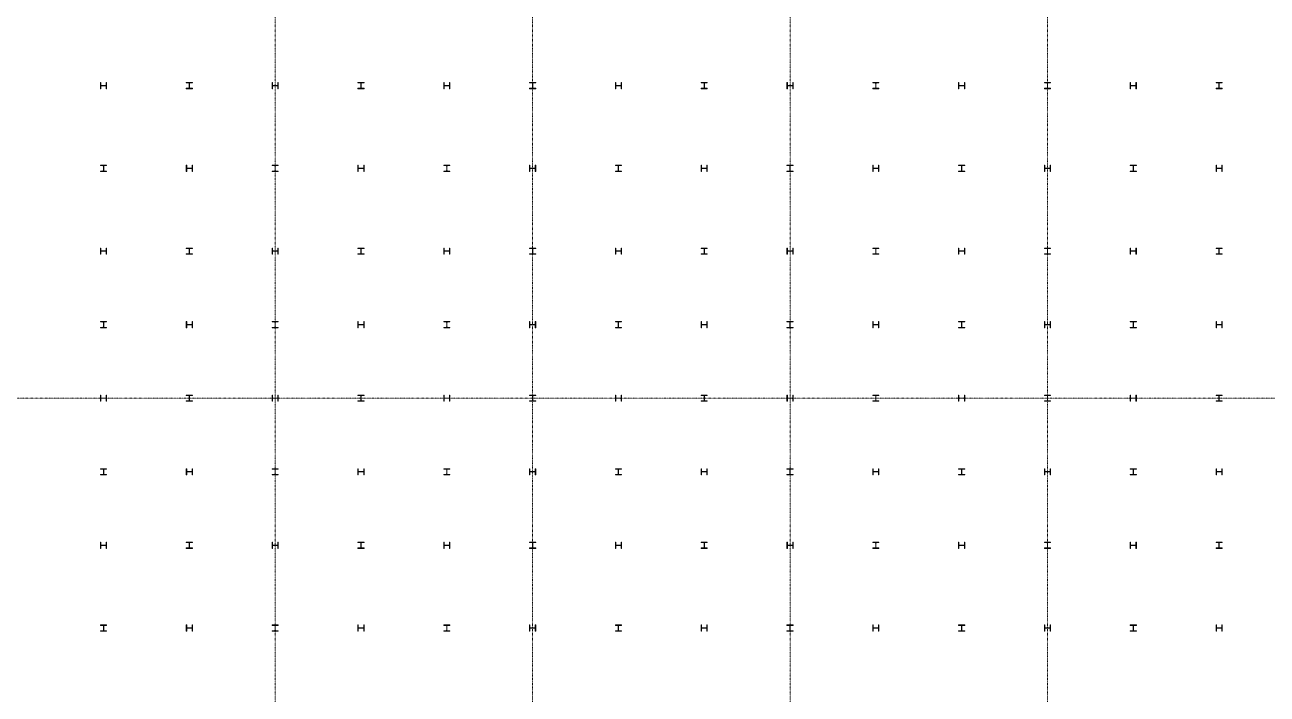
# Model space of a CAD drawing. Extents: x -32000 to 290600, y -111057 to 131250.
# Drawn here: x 68632 to 109168, y 65343 to 87182 of the extents above; entities that cross this region are included whole.
import ezdxf

# ---------------------------------------------------------------- set-up
doc = ezdxf.new("R2010")
doc.units = 0
doc.header["$LTSCALE"] = 5
doc.linetypes.add('H12PL2$0$JJP_三點線', pattern=[0.9, 0.3, -0.15, 0, -0.15, 0, -0.15, 0, -0.15])
doc.layers.add('H12PL2$0$S-COL', color=252, linetype='Continuous')
doc.layers.add('H12PL2$0$S-GRID', color=252, linetype='Continuous')

# ---------------------------------------------------------------- blocks, each defined once
blk = doc.blocks.new('H12PL2')
at = {"layer": 'H12PL2$0$S-COL', "lineweight": 0, "flags": 128}
for points in [[(71300, 85300), (71288, 85300), (71288, 85217, -0.41421356), (71275, 85204), (71125, 85204, -0.41421356), (71112, 85217), (71112, 85300), (71100, 85300), (71100, 85100), (71112, 85100), (71112, 85183, -0.41421356), (71125, 85196), (71275, 85196, -0.41421356), (71288, 85183), (71288, 85100), (71300, 85100)], [(74100, 85100), (74100, 85112), (74017, 85112, -0.41421356), (74004, 85125), (74004, 85275, -0.41421356), (74017, 85288), (74100, 85288), (74100, 85300), (73900, 85300), (73900, 85288), (73983, 85288, -0.41421356), (73996, 85275), (73996, 85125, -0.41421356), (73983, 85112), (73900, 85112), (73900, 85100)], [(76900, 85300), (76888, 85300), (76888, 85217, -0.41421356), (76875, 85204), (76725, 85204, -0.41421356), (76712, 85217), (76712, 85300), (76700, 85300), (76700, 85100), (76712, 85100), (76712, 85183, -0.41421356), (76725, 85196), (76875, 85196, -0.41421356), (76888, 85183), (76888, 85100), (76900, 85100)], [(79700, 85100), (79700, 85112), (79617, 85112, -0.41421356), (79604, 85125), (79604, 85275, -0.41421356), (79617, 85288), (79700, 85288), (79700, 85300), (79500, 85300), (79500, 85288), (79583, 85288, -0.41421356), (79596, 85275), (79596, 85125, -0.41421356), (79583, 85112), (79500, 85112), (79500, 85100)], [(82500, 85300), (82488, 85300), (82488, 85217, -0.41421356), (82475, 85204), (82325, 85204, -0.41421356), (82312, 85217), (82312, 85300), (82300, 85300), (82300, 85100), (82312, 85100), (82312, 85183, -0.41421356), (82325, 85196), (82475, 85196, -0.41421356), (82488, 85183), (82488, 85100), (82500, 85100)], [(85300, 85100), (85300, 85112), (85217, 85112, -0.41421356), (85204, 85125), (85204, 85275, -0.41421356), (85217, 85288), (85300, 85288), (85300, 85300), (85100, 85300), (85100, 85288), (85183, 85288, -0.41421356), (85196, 85275), (85196, 85125, -0.41421356), (85183, 85112), (85100, 85112), (85100, 85100)], [(88100, 85300), (88088, 85300), (88088, 85217, -0.41421356), (88075, 85204), (87925, 85204, -0.41421356), (87912, 85217), (87912, 85300), (87900, 85300), (87900, 85100), (87912, 85100), (87912, 85183, -0.41421356), (87925, 85196), (88075, 85196, -0.41421356), (88088, 85183), (88088, 85100), (88100, 85100)], [(90900, 85100), (90900, 85112), (90817, 85112, -0.41421356), (90804, 85125), (90804, 85275, -0.41421356), (90817, 85288), (90900, 85288), (90900, 85300), (90700, 85300), (90700, 85288), (90783, 85288, -0.41421356), (90796, 85275), (90796, 85125, -0.41421356), (90783, 85112), (90700, 85112), (90700, 85100)], [(93700, 85300), (93688, 85300), (93688, 85217, -0.41421356), (93675, 85204), (93525, 85204, -0.41421356), (93512, 85217), (93512, 85300), (93500, 85300), (93500, 85100), (93512, 85100), (93512, 85183, -0.41421356), (93525, 85196), (93675, 85196, -0.41421356), (93688, 85183), (93688, 85100), (93700, 85100)], [(96500, 85100), (96500, 85112), (96417, 85112, -0.41421356), (96404, 85125), (96404, 85275, -0.41421356), (96417, 85288), (96500, 85288), (96500, 85300), (96300, 85300), (96300, 85288), (96383, 85288, -0.41421356), (96396, 85275), (96396, 85125, -0.41421356), (96383, 85112), (96300, 85112), (96300, 85100)], [(99300, 85300), (99288, 85300), (99288, 85217, -0.41421356), (99275, 85204), (99125, 85204, -0.41421356), (99112, 85217), (99112, 85300), (99100, 85300), (99100, 85100), (99112, 85100), (99112, 85183, -0.41421356), (99125, 85196), (99275, 85196, -0.41421356), (99288, 85183), (99288, 85100), (99300, 85100)], [(102100, 85100), (102100, 85112), (102017, 85112, -0.41421356), (102004, 85125), (102004, 85275, -0.41421356), (102017, 85288), (102100, 85288), (102100, 85300), (101900, 85300), (101900, 85288), (101983, 85288, -0.41421356), (101996, 85275), (101996, 85125, -0.41421356), (101983, 85112), (101900, 85112), (101900, 85100)], [(104900, 85300), (104888, 85300), (104888, 85217, -0.41421356), (104875, 85204), (104725, 85204, -0.41421356), (104712, 85217), (104712, 85300), (104700, 85300), (104700, 85100), (104712, 85100), (104712, 85183, -0.41421356), (104725, 85196), (104875, 85196, -0.41421356), (104888, 85183), (104888, 85100), (104900, 85100)], [(107700, 85100), (107700, 85112), (107617, 85112, -0.41421356), (107604, 85125), (107604, 85275, -0.41421356), (107617, 85288), (107700, 85288), (107700, 85300), (107500, 85300), (107500, 85288), (107583, 85288, -0.41421356), (107596, 85275), (107596, 85125, -0.41421356), (107583, 85112), (107500, 85112), (107500, 85100)], [(71300, 82400), (71300, 82412), (71217, 82412, -0.41421356), (71204, 82425), (71204, 82575, -0.41421356), (71217, 82588), (71300, 82588), (71300, 82600), (71100, 82600), (71100, 82588), (71183, 82588, -0.41421356), (71196, 82575), (71196, 82425, -0.41421356), (71183, 82412), (71100, 82412), (71100, 82400)], [(74100, 82600), (74088, 82600), (74088, 82517, -0.41421356), (74075, 82504), (73925, 82504, -0.41421356), (73912, 82517), (73912, 82600), (73900, 82600), (73900, 82400), (73912, 82400), (73912, 82483, -0.41421356), (73925, 82496), (74075, 82496, -0.41421356), (74088, 82483), (74088, 82400), (74100, 82400)], [(76900, 82400), (76900, 82412), (76817, 82412, -0.41421356), (76804, 82425), (76804, 82575, -0.41421356), (76817, 82588), (76900, 82588), (76900, 82600), (76700, 82600), (76700, 82588), (76783, 82588, -0.41421356), (76796, 82575), (76796, 82425, -0.41421356), (76783, 82412), (76700, 82412), (76700, 82400)], [(79700, 82600), (79688, 82600), (79688, 82517, -0.41421356), (79675, 82504), (79525, 82504, -0.41421356), (79512, 82517), (79512, 82600), (79500, 82600), (79500, 82400), (79512, 82400), (79512, 82483, -0.41421356), (79525, 82496), (79675, 82496, -0.41421356), (79688, 82483), (79688, 82400), (79700, 82400)], [(82500, 82400), (82500, 82412), (82417, 82412, -0.41421356), (82404, 82425), (82404, 82575, -0.41421356), (82417, 82588), (82500, 82588), (82500, 82600), (82300, 82600), (82300, 82588), (82383, 82588, -0.41421356), (82396, 82575), (82396, 82425, -0.41421356), (82383, 82412), (82300, 82412), (82300, 82400)], [(85300, 82600), (85288, 82600), (85288, 82517, -0.41421356), (85275, 82504), (85125, 82504, -0.41421356), (85112, 82517), (85112, 82600), (85100, 82600), (85100, 82400), (85112, 82400), (85112, 82483, -0.41421356), (85125, 82496), (85275, 82496, -0.41421356), (85288, 82483), (85288, 82400), (85300, 82400)], [(88100, 82400), (88100, 82412), (88017, 82412, -0.41421356), (88004, 82425), (88004, 82575, -0.41421356), (88017, 82588), (88100, 82588), (88100, 82600), (87900, 82600), (87900, 82588), (87983, 82588, -0.41421356), (87996, 82575), (87996, 82425, -0.41421356), (87983, 82412), (87900, 82412), (87900, 82400)], [(90900, 82600), (90888, 82600), (90888, 82517, -0.41421356), (90875, 82504), (90725, 82504, -0.41421356), (90712, 82517), (90712, 82600), (90700, 82600), (90700, 82400), (90712, 82400), (90712, 82483, -0.41421356), (90725, 82496), (90875, 82496, -0.41421356), (90888, 82483), (90888, 82400), (90900, 82400)], [(93700, 82400), (93700, 82412), (93617, 82412, -0.41421356), (93604, 82425), (93604, 82575, -0.41421356), (93617, 82588), (93700, 82588), (93700, 82600), (93500, 82600), (93500, 82588), (93583, 82588, -0.41421356), (93596, 82575), (93596, 82425, -0.41421356), (93583, 82412), (93500, 82412), (93500, 82400)], [(96500, 82600), (96488, 82600), (96488, 82517, -0.41421356), (96475, 82504), (96325, 82504, -0.41421356), (96312, 82517), (96312, 82600), (96300, 82600), (96300, 82400), (96312, 82400), (96312, 82483, -0.41421356), (96325, 82496), (96475, 82496, -0.41421356), (96488, 82483), (96488, 82400), (96500, 82400)], [(99300, 82400), (99300, 82412), (99217, 82412, -0.41421356), (99204, 82425), (99204, 82575, -0.41421356), (99217, 82588), (99300, 82588), (99300, 82600), (99100, 82600), (99100, 82588), (99183, 82588, -0.41421356), (99196, 82575), (99196, 82425, -0.41421356), (99183, 82412), (99100, 82412), (99100, 82400)], [(102100, 82600), (102088, 82600), (102088, 82517, -0.41421356), (102075, 82504), (101925, 82504, -0.41421356), (101912, 82517), (101912, 82600), (101900, 82600), (101900, 82400), (101912, 82400), (101912, 82483, -0.41421356), (101925, 82496), (102075, 82496, -0.41421356), (102088, 82483), (102088, 82400), (102100, 82400)], [(104900, 82400), (104900, 82412), (104817, 82412, -0.41421356), (104804, 82425), (104804, 82575, -0.41421356), (104817, 82588), (104900, 82588), (104900, 82600), (104700, 82600), (104700, 82588), (104783, 82588, -0.41421356), (104796, 82575), (104796, 82425, -0.41421356), (104783, 82412), (104700, 82412), (104700, 82400)], [(107700, 82600), (107688, 82600), (107688, 82517, -0.41421356), (107675, 82504), (107525, 82504, -0.41421356), (107512, 82517), (107512, 82600), (107500, 82600), (107500, 82400), (107512, 82400), (107512, 82483, -0.41421356), (107525, 82496), (107675, 82496, -0.41421356), (107688, 82483), (107688, 82400), (107700, 82400)], [(71300, 79900), (71288, 79900), (71288, 79817, -0.41421356), (71275, 79804), (71125, 79804, -0.41421356), (71112, 79817), (71112, 79900), (71100, 79900), (71100, 79700), (71112, 79700), (71112, 79783, -0.41421356), (71125, 79796), (71275, 79796, -0.41421356), (71288, 79783), (71288, 79700), (71300, 79700)], [(74100, 79700), (74100, 79712), (74017, 79712, -0.41421356), (74004, 79725), (74004, 79875, -0.41421356), (74017, 79888), (74100, 79888), (74100, 79900), (73900, 79900), (73900, 79888), (73983, 79888, -0.41421356), (73996, 79875), (73996, 79725, -0.41421356), (73983, 79712), (73900, 79712), (73900, 79700)], [(76900, 79900), (76888, 79900), (76888, 79817, -0.41421356), (76875, 79804), (76725, 79804, -0.41421356), (76712, 79817), (76712, 79900), (76700, 79900), (76700, 79700), (76712, 79700), (76712, 79783, -0.41421356), (76725, 79796), (76875, 79796, -0.41421356), (76888, 79783), (76888, 79700), (76900, 79700)], [(79700, 79700), (79700, 79712), (79617, 79712, -0.41421356), (79604, 79725), (79604, 79875, -0.41421356), (79617, 79888), (79700, 79888), (79700, 79900), (79500, 79900), (79500, 79888), (79583, 79888, -0.41421356), (79596, 79875), (79596, 79725, -0.41421356), (79583, 79712), (79500, 79712), (79500, 79700)], [(82500, 79900), (82488, 79900), (82488, 79817, -0.41421356), (82475, 79804), (82325, 79804, -0.41421356), (82312, 79817), (82312, 79900), (82300, 79900), (82300, 79700), (82312, 79700), (82312, 79783, -0.41421356), (82325, 79796), (82475, 79796, -0.41421356), (82488, 79783), (82488, 79700), (82500, 79700)], [(85300, 79700), (85300, 79712), (85217, 79712, -0.41421356), (85204, 79725), (85204, 79875, -0.41421356), (85217, 79888), (85300, 79888), (85300, 79900), (85100, 79900), (85100, 79888), (85183, 79888, -0.41421356), (85196, 79875), (85196, 79725, -0.41421356), (85183, 79712), (85100, 79712), (85100, 79700)], [(88100, 79900), (88088, 79900), (88088, 79817, -0.41421356), (88075, 79804), (87925, 79804, -0.41421356), (87912, 79817), (87912, 79900), (87900, 79900), (87900, 79700), (87912, 79700), (87912, 79783, -0.41421356), (87925, 79796), (88075, 79796, -0.41421356), (88088, 79783), (88088, 79700), (88100, 79700)], [(90900, 79700), (90900, 79712), (90817, 79712, -0.41421356), (90804, 79725), (90804, 79875, -0.41421356), (90817, 79888), (90900, 79888), (90900, 79900), (90700, 79900), (90700, 79888), (90783, 79888, -0.41421356), (90796, 79875), (90796, 79725, -0.41421356), (90783, 79712), (90700, 79712), (90700, 79700)], [(93700, 79900), (93688, 79900), (93688, 79817, -0.41421356), (93675, 79804), (93525, 79804, -0.41421356), (93512, 79817), (93512, 79900), (93500, 79900), (93500, 79700), (93512, 79700), (93512, 79783, -0.41421356), (93525, 79796), (93675, 79796, -0.41421356), (93688, 79783), (93688, 79700), (93700, 79700)], [(96500, 79700), (96500, 79712), (96417, 79712, -0.41421356), (96404, 79725), (96404, 79875, -0.41421356), (96417, 79888), (96500, 79888), (96500, 79900), (96300, 79900), (96300, 79888), (96383, 79888, -0.41421356), (96396, 79875), (96396, 79725, -0.41421356), (96383, 79712), (96300, 79712), (96300, 79700)], [(99300, 79900), (99288, 79900), (99288, 79817, -0.41421356), (99275, 79804), (99125, 79804, -0.41421356), (99112, 79817), (99112, 79900), (99100, 79900), (99100, 79700), (99112, 79700), (99112, 79783, -0.41421356), (99125, 79796), (99275, 79796, -0.41421356), (99288, 79783), (99288, 79700), (99300, 79700)], [(102100, 79700), (102100, 79712), (102017, 79712, -0.41421356), (102004, 79725), (102004, 79875, -0.41421356), (102017, 79888), (102100, 79888), (102100, 79900), (101900, 79900), (101900, 79888), (101983, 79888, -0.41421356), (101996, 79875), (101996, 79725, -0.41421356), (101983, 79712), (101900, 79712), (101900, 79700)], [(104900, 79900), (104888, 79900), (104888, 79817, -0.41421356), (104875, 79804), (104725, 79804, -0.41421356), (104712, 79817), (104712, 79900), (104700, 79900), (104700, 79700), (104712, 79700), (104712, 79783, -0.41421356), (104725, 79796), (104875, 79796, -0.41421356), (104888, 79783), (104888, 79700), (104900, 79700)], [(107700, 79700), (107700, 79712), (107617, 79712, -0.41421356), (107604, 79725), (107604, 79875, -0.41421356), (107617, 79888), (107700, 79888), (107700, 79900), (107500, 79900), (107500, 79888), (107583, 79888, -0.41421356), (107596, 79875), (107596, 79725, -0.41421356), (107583, 79712), (107500, 79712), (107500, 79700)], [(71300, 77300), (71300, 77312), (71217, 77312, -0.41421356), (71204, 77325), (71204, 77475, -0.41421356), (71217, 77488), (71300, 77488), (71300, 77500), (71100, 77500), (71100, 77488), (71183, 77488, -0.41421356), (71196, 77475), (71196, 77325, -0.41421356), (71183, 77312), (71100, 77312), (71100, 77300)], [(74100, 77500), (74088, 77500), (74088, 77417, -0.41421356), (74075, 77404), (73925, 77404, -0.41421356), (73912, 77417), (73912, 77500), (73900, 77500), (73900, 77300), (73912, 77300), (73912, 77383, -0.41421356), (73925, 77396), (74075, 77396, -0.41421356), (74088, 77383), (74088, 77300), (74100, 77300)], [(76900, 77300), (76900, 77312), (76817, 77312, -0.41421356), (76804, 77325), (76804, 77475, -0.41421356), (76817, 77488), (76900, 77488), (76900, 77500), (76700, 77500), (76700, 77488), (76783, 77488, -0.41421356), (76796, 77475), (76796, 77325, -0.41421356), (76783, 77312), (76700, 77312), (76700, 77300)], [(79700, 77500), (79688, 77500), (79688, 77417, -0.41421356), (79675, 77404), (79525, 77404, -0.41421356), (79512, 77417), (79512, 77500), (79500, 77500), (79500, 77300), (79512, 77300), (79512, 77383, -0.41421356), (79525, 77396), (79675, 77396, -0.41421356), (79688, 77383), (79688, 77300), (79700, 77300)], [(82500, 77300), (82500, 77312), (82417, 77312, -0.41421356), (82404, 77325), (82404, 77475, -0.41421356), (82417, 77488), (82500, 77488), (82500, 77500), (82300, 77500), (82300, 77488), (82383, 77488, -0.41421356), (82396, 77475), (82396, 77325, -0.41421356), (82383, 77312), (82300, 77312), (82300, 77300)], [(85300, 77500), (85288, 77500), (85288, 77417, -0.41421356), (85275, 77404), (85125, 77404, -0.41421356), (85112, 77417), (85112, 77500), (85100, 77500), (85100, 77300), (85112, 77300), (85112, 77383, -0.41421356), (85125, 77396), (85275, 77396, -0.41421356), (85288, 77383), (85288, 77300), (85300, 77300)], [(88100, 77300), (88100, 77312), (88017, 77312, -0.41421356), (88004, 77325), (88004, 77475, -0.41421356), (88017, 77488), (88100, 77488), (88100, 77500), (87900, 77500), (87900, 77488), (87983, 77488, -0.41421356), (87996, 77475), (87996, 77325, -0.41421356), (87983, 77312), (87900, 77312), (87900, 77300)], [(90900, 77500), (90888, 77500), (90888, 77417, -0.41421356), (90875, 77404), (90725, 77404, -0.41421356), (90712, 77417), (90712, 77500), (90700, 77500), (90700, 77300), (90712, 77300), (90712, 77383, -0.41421356), (90725, 77396), (90875, 77396, -0.41421356), (90888, 77383), (90888, 77300), (90900, 77300)], [(93700, 77300), (93700, 77312), (93617, 77312, -0.41421356), (93604, 77325), (93604, 77475, -0.41421356), (93617, 77488), (93700, 77488), (93700, 77500), (93500, 77500), (93500, 77488), (93583, 77488, -0.41421356), (93596, 77475), (93596, 77325, -0.41421356), (93583, 77312), (93500, 77312), (93500, 77300)], [(96500, 77500), (96488, 77500), (96488, 77417, -0.41421356), (96475, 77404), (96325, 77404, -0.41421356), (96312, 77417), (96312, 77500), (96300, 77500), (96300, 77300), (96312, 77300), (96312, 77383, -0.41421356), (96325, 77396), (96475, 77396, -0.41421356), (96488, 77383), (96488, 77300), (96500, 77300)], [(99300, 77300), (99300, 77312), (99217, 77312, -0.41421356), (99204, 77325), (99204, 77475, -0.41421356), (99217, 77488), (99300, 77488), (99300, 77500), (99100, 77500), (99100, 77488), (99183, 77488, -0.41421356), (99196, 77475), (99196, 77325, -0.41421356), (99183, 77312), (99100, 77312), (99100, 77300)], [(102100, 77500), (102088, 77500), (102088, 77417, -0.41421356), (102075, 77404), (101925, 77404, -0.41421356), (101912, 77417), (101912, 77500), (101900, 77500), (101900, 77300), (101912, 77300), (101912, 77383, -0.41421356), (101925, 77396), (102075, 77396, -0.41421356), (102088, 77383), (102088, 77300), (102100, 77300)], [(104900, 77300), (104900, 77312), (104817, 77312, -0.41421356), (104804, 77325), (104804, 77475, -0.41421356), (104817, 77488), (104900, 77488), (104900, 77500), (104700, 77500), (104700, 77488), (104783, 77488, -0.41421356), (104796, 77475), (104796, 77325, -0.41421356), (104783, 77312), (104700, 77312), (104700, 77300)], [(107700, 77500), (107688, 77500), (107688, 77417, -0.41421356), (107675, 77404), (107525, 77404, -0.41421356), (107512, 77417), (107512, 77500), (107500, 77500), (107500, 77300), (107512, 77300), (107512, 77383, -0.41421356), (107525, 77396), (107675, 77396, -0.41421356), (107688, 77383), (107688, 77300), (107700, 77300)], [(71300, 75100), (71288, 75100), (71288, 75017, -0.41421356), (71275, 75004), (71125, 75004, -0.41421356), (71112, 75017), (71112, 75100), (71100, 75100), (71100, 74900), (71112, 74900), (71112, 74983, -0.41421356), (71125, 74996), (71275, 74996, -0.41421356), (71288, 74983), (71288, 74900), (71300, 74900)], [(74100, 74900), (74100, 74912), (74017, 74912, -0.41421356), (74004, 74925), (74004, 75075, -0.41421356), (74017, 75088), (74100, 75088), (74100, 75100), (73900, 75100), (73900, 75088), (73983, 75088, -0.41421356), (73996, 75075), (73996, 74925, -0.41421356), (73983, 74912), (73900, 74912), (73900, 74900)], [(76900, 75100), (76888, 75100), (76888, 75017, -0.41421356), (76875, 75004), (76725, 75004, -0.41421356), (76712, 75017), (76712, 75100), (76700, 75100), (76700, 74900), (76712, 74900), (76712, 74983, -0.41421356), (76725, 74996), (76875, 74996, -0.41421356), (76888, 74983), (76888, 74900), (76900, 74900)], [(79700, 74900), (79700, 74912), (79617, 74912, -0.41421356), (79604, 74925), (79604, 75075, -0.41421356), (79617, 75088), (79700, 75088), (79700, 75100), (79500, 75100), (79500, 75088), (79583, 75088, -0.41421356), (79596, 75075), (79596, 74925, -0.41421356), (79583, 74912), (79500, 74912), (79500, 74900)], [(82500, 75100), (82488, 75100), (82488, 75017, -0.41421356), (82475, 75004), (82325, 75004, -0.41421356), (82312, 75017), (82312, 75100), (82300, 75100), (82300, 74900), (82312, 74900), (82312, 74983, -0.41421356), (82325, 74996), (82475, 74996, -0.41421356), (82488, 74983), (82488, 74900), (82500, 74900)], [(85300, 74900), (85300, 74912), (85217, 74912, -0.41421356), (85204, 74925), (85204, 75075, -0.41421356), (85217, 75088), (85300, 75088), (85300, 75100), (85100, 75100), (85100, 75088), (85183, 75088, -0.41421356), (85196, 75075), (85196, 74925, -0.41421356), (85183, 74912), (85100, 74912), (85100, 74900)], [(88100, 75100), (88088, 75100), (88088, 75017, -0.41421356), (88075, 75004), (87925, 75004, -0.41421356), (87912, 75017), (87912, 75100), (87900, 75100), (87900, 74900), (87912, 74900), (87912, 74983, -0.41421356), (87925, 74996), (88075, 74996, -0.41421356), (88088, 74983), (88088, 74900), (88100, 74900)], [(90900, 74900), (90900, 74912), (90817, 74912, -0.41421356), (90804, 74925), (90804, 75075, -0.41421356), (90817, 75088), (90900, 75088), (90900, 75100), (90700, 75100), (90700, 75088), (90783, 75088, -0.41421356), (90796, 75075), (90796, 74925, -0.41421356), (90783, 74912), (90700, 74912), (90700, 74900)], [(93700, 75100), (93688, 75100), (93688, 75017, -0.41421356), (93675, 75004), (93525, 75004, -0.41421356), (93512, 75017), (93512, 75100), (93500, 75100), (93500, 74900), (93512, 74900), (93512, 74983, -0.41421356), (93525, 74996), (93675, 74996, -0.41421356), (93688, 74983), (93688, 74900), (93700, 74900)], [(96500, 74900), (96500, 74912), (96417, 74912, -0.41421356), (96404, 74925), (96404, 75075, -0.41421356), (96417, 75088), (96500, 75088), (96500, 75100), (96300, 75100), (96300, 75088), (96383, 75088, -0.41421356), (96396, 75075), (96396, 74925, -0.41421356), (96383, 74912), (96300, 74912), (96300, 74900)], [(99300, 75100), (99288, 75100), (99288, 75017, -0.41421356), (99275, 75004), (99125, 75004, -0.41421356), (99112, 75017), (99112, 75100), (99100, 75100), (99100, 74900), (99112, 74900), (99112, 74983, -0.41421356), (99125, 74996), (99275, 74996, -0.41421356), (99288, 74983), (99288, 74900), (99300, 74900)], [(102100, 74900), (102100, 74912), (102017, 74912, -0.41421356), (102004, 74925), (102004, 75075, -0.41421356), (102017, 75088), (102100, 75088), (102100, 75100), (101900, 75100), (101900, 75088), (101983, 75088, -0.41421356), (101996, 75075), (101996, 74925, -0.41421356), (101983, 74912), (101900, 74912), (101900, 74900)], [(104900, 75100), (104888, 75100), (104888, 75017, -0.41421356), (104875, 75004), (104725, 75004, -0.41421356), (104712, 75017), (104712, 75100), (104700, 75100), (104700, 74900), (104712, 74900), (104712, 74983, -0.41421356), (104725, 74996), (104875, 74996, -0.41421356), (104888, 74983), (104888, 74900), (104900, 74900)], [(107700, 74900), (107700, 74912), (107617, 74912, -0.41421356), (107604, 74925), (107604, 75075, -0.41421356), (107617, 75088), (107700, 75088), (107700, 75100), (107500, 75100), (107500, 75088), (107583, 75088, -0.41421356), (107596, 75075), (107596, 74925, -0.41421356), (107583, 74912), (107500, 74912), (107500, 74900)], [(71300, 72500), (71300, 72512), (71217, 72512, -0.41421356), (71204, 72525), (71204, 72675, -0.41421356), (71217, 72688), (71300, 72688), (71300, 72700), (71100, 72700), (71100, 72688), (71183, 72688, -0.41421356), (71196, 72675), (71196, 72525, -0.41421356), (71183, 72512), (71100, 72512), (71100, 72500)], [(74100, 72700), (74088, 72700), (74088, 72617, -0.41421356), (74075, 72604), (73925, 72604, -0.41421356), (73912, 72617), (73912, 72700), (73900, 72700), (73900, 72500), (73912, 72500), (73912, 72583, -0.41421356), (73925, 72596), (74075, 72596, -0.41421356), (74088, 72583), (74088, 72500), (74100, 72500)], [(76900, 72500), (76900, 72512), (76817, 72512, -0.41421356), (76804, 72525), (76804, 72675, -0.41421356), (76817, 72688), (76900, 72688), (76900, 72700), (76700, 72700), (76700, 72688), (76783, 72688, -0.41421356), (76796, 72675), (76796, 72525, -0.41421356), (76783, 72512), (76700, 72512), (76700, 72500)], [(79700, 72700), (79688, 72700), (79688, 72617, -0.41421356), (79675, 72604), (79525, 72604, -0.41421356), (79512, 72617), (79512, 72700), (79500, 72700), (79500, 72500), (79512, 72500), (79512, 72583, -0.41421356), (79525, 72596), (79675, 72596, -0.41421356), (79688, 72583), (79688, 72500), (79700, 72500)], [(82500, 72500), (82500, 72512), (82417, 72512, -0.41421356), (82404, 72525), (82404, 72675, -0.41421356), (82417, 72688), (82500, 72688), (82500, 72700), (82300, 72700), (82300, 72688), (82383, 72688, -0.41421356), (82396, 72675), (82396, 72525, -0.41421356), (82383, 72512), (82300, 72512), (82300, 72500)], [(85300, 72700), (85288, 72700), (85288, 72617, -0.41421356), (85275, 72604), (85125, 72604, -0.41421356), (85112, 72617), (85112, 72700), (85100, 72700), (85100, 72500), (85112, 72500), (85112, 72583, -0.41421356), (85125, 72596), (85275, 72596, -0.41421356), (85288, 72583), (85288, 72500), (85300, 72500)], [(88100, 72500), (88100, 72512), (88017, 72512, -0.41421356), (88004, 72525), (88004, 72675, -0.41421356), (88017, 72688), (88100, 72688), (88100, 72700), (87900, 72700), (87900, 72688), (87983, 72688, -0.41421356), (87996, 72675), (87996, 72525, -0.41421356), (87983, 72512), (87900, 72512), (87900, 72500)], [(90900, 72700), (90888, 72700), (90888, 72617, -0.41421356), (90875, 72604), (90725, 72604, -0.41421356), (90712, 72617), (90712, 72700), (90700, 72700), (90700, 72500), (90712, 72500), (90712, 72583, -0.41421356), (90725, 72596), (90875, 72596, -0.41421356), (90888, 72583), (90888, 72500), (90900, 72500)], [(93700, 72500), (93700, 72512), (93617, 72512, -0.41421356), (93604, 72525), (93604, 72675, -0.41421356), (93617, 72688), (93700, 72688), (93700, 72700), (93500, 72700), (93500, 72688), (93583, 72688, -0.41421356), (93596, 72675), (93596, 72525, -0.41421356), (93583, 72512), (93500, 72512), (93500, 72500)], [(96500, 72700), (96488, 72700), (96488, 72617, -0.41421356), (96475, 72604), (96325, 72604, -0.41421356), (96312, 72617), (96312, 72700), (96300, 72700), (96300, 72500), (96312, 72500), (96312, 72583, -0.41421356), (96325, 72596), (96475, 72596, -0.41421356), (96488, 72583), (96488, 72500), (96500, 72500)], [(99300, 72500), (99300, 72512), (99217, 72512, -0.41421356), (99204, 72525), (99204, 72675, -0.41421356), (99217, 72688), (99300, 72688), (99300, 72700), (99100, 72700), (99100, 72688), (99183, 72688, -0.41421356), (99196, 72675), (99196, 72525, -0.41421356), (99183, 72512), (99100, 72512), (99100, 72500)], [(102100, 72700), (102088, 72700), (102088, 72617, -0.41421356), (102075, 72604), (101925, 72604, -0.41421356), (101912, 72617), (101912, 72700), (101900, 72700), (101900, 72500), (101912, 72500), (101912, 72583, -0.41421356), (101925, 72596), (102075, 72596, -0.41421356), (102088, 72583), (102088, 72500), (102100, 72500)], [(104900, 72500), (104900, 72512), (104817, 72512, -0.41421356), (104804, 72525), (104804, 72675, -0.41421356), (104817, 72688), (104900, 72688), (104900, 72700), (104700, 72700), (104700, 72688), (104783, 72688, -0.41421356), (104796, 72675), (104796, 72525, -0.41421356), (104783, 72512), (104700, 72512), (104700, 72500)], [(107700, 72700), (107688, 72700), (107688, 72617, -0.41421356), (107675, 72604), (107525, 72604, -0.41421356), (107512, 72617), (107512, 72700), (107500, 72700), (107500, 72500), (107512, 72500), (107512, 72583, -0.41421356), (107525, 72596), (107675, 72596, -0.41421356), (107688, 72583), (107688, 72500), (107700, 72500)], [(71300, 70300), (71288, 70300), (71288, 70217, -0.41421356), (71275, 70204), (71125, 70204, -0.41421356), (71112, 70217), (71112, 70300), (71100, 70300), (71100, 70100), (71112, 70100), (71112, 70183, -0.41421356), (71125, 70196), (71275, 70196, -0.41421356), (71288, 70183), (71288, 70100), (71300, 70100)], [(74100, 70100), (74100, 70112), (74017, 70112, -0.41421356), (74004, 70125), (74004, 70275, -0.41421356), (74017, 70288), (74100, 70288), (74100, 70300), (73900, 70300), (73900, 70288), (73983, 70288, -0.41421356), (73996, 70275), (73996, 70125, -0.41421356), (73983, 70112), (73900, 70112), (73900, 70100)], [(76900, 70300), (76888, 70300), (76888, 70217, -0.41421356), (76875, 70204), (76725, 70204, -0.41421356), (76712, 70217), (76712, 70300), (76700, 70300), (76700, 70100), (76712, 70100), (76712, 70183, -0.41421356), (76725, 70196), (76875, 70196, -0.41421356), (76888, 70183), (76888, 70100), (76900, 70100)], [(79700, 70100), (79700, 70112), (79617, 70112, -0.41421356), (79604, 70125), (79604, 70275, -0.41421356), (79617, 70288), (79700, 70288), (79700, 70300), (79500, 70300), (79500, 70288), (79583, 70288, -0.41421356), (79596, 70275), (79596, 70125, -0.41421356), (79583, 70112), (79500, 70112), (79500, 70100)], [(82500, 70300), (82488, 70300), (82488, 70217, -0.41421356), (82475, 70204), (82325, 70204, -0.41421356), (82312, 70217), (82312, 70300), (82300, 70300), (82300, 70100), (82312, 70100), (82312, 70183, -0.41421356), (82325, 70196), (82475, 70196, -0.41421356), (82488, 70183), (82488, 70100), (82500, 70100)], [(85300, 70100), (85300, 70112), (85217, 70112, -0.41421356), (85204, 70125), (85204, 70275, -0.41421356), (85217, 70288), (85300, 70288), (85300, 70300), (85100, 70300), (85100, 70288), (85183, 70288, -0.41421356), (85196, 70275), (85196, 70125, -0.41421356), (85183, 70112), (85100, 70112), (85100, 70100)], [(88100, 70300), (88088, 70300), (88088, 70217, -0.41421356), (88075, 70204), (87925, 70204, -0.41421356), (87912, 70217), (87912, 70300), (87900, 70300), (87900, 70100), (87912, 70100), (87912, 70183, -0.41421356), (87925, 70196), (88075, 70196, -0.41421356), (88088, 70183), (88088, 70100), (88100, 70100)], [(90900, 70100), (90900, 70112), (90817, 70112, -0.41421356), (90804, 70125), (90804, 70275, -0.41421356), (90817, 70288), (90900, 70288), (90900, 70300), (90700, 70300), (90700, 70288), (90783, 70288, -0.41421356), (90796, 70275), (90796, 70125, -0.41421356), (90783, 70112), (90700, 70112), (90700, 70100)], [(93700, 70300), (93688, 70300), (93688, 70217, -0.41421356), (93675, 70204), (93525, 70204, -0.41421356), (93512, 70217), (93512, 70300), (93500, 70300), (93500, 70100), (93512, 70100), (93512, 70183, -0.41421356), (93525, 70196), (93675, 70196, -0.41421356), (93688, 70183), (93688, 70100), (93700, 70100)], [(96500, 70100), (96500, 70112), (96417, 70112, -0.41421356), (96404, 70125), (96404, 70275, -0.41421356), (96417, 70288), (96500, 70288), (96500, 70300), (96300, 70300), (96300, 70288), (96383, 70288, -0.41421356), (96396, 70275), (96396, 70125, -0.41421356), (96383, 70112), (96300, 70112), (96300, 70100)], [(99300, 70300), (99288, 70300), (99288, 70217, -0.41421356), (99275, 70204), (99125, 70204, -0.41421356), (99112, 70217), (99112, 70300), (99100, 70300), (99100, 70100), (99112, 70100), (99112, 70183, -0.41421356), (99125, 70196), (99275, 70196, -0.41421356), (99288, 70183), (99288, 70100), (99300, 70100)], [(102100, 70100), (102100, 70112), (102017, 70112, -0.41421356), (102004, 70125), (102004, 70275, -0.41421356), (102017, 70288), (102100, 70288), (102100, 70300), (101900, 70300), (101900, 70288), (101983, 70288, -0.41421356), (101996, 70275), (101996, 70125, -0.41421356), (101983, 70112), (101900, 70112), (101900, 70100)], [(104900, 70300), (104888, 70300), (104888, 70217, -0.41421356), (104875, 70204), (104725, 70204, -0.41421356), (104712, 70217), (104712, 70300), (104700, 70300), (104700, 70100), (104712, 70100), (104712, 70183, -0.41421356), (104725, 70196), (104875, 70196, -0.41421356), (104888, 70183), (104888, 70100), (104900, 70100)], [(107700, 70100), (107700, 70112), (107617, 70112, -0.41421356), (107604, 70125), (107604, 70275, -0.41421356), (107617, 70288), (107700, 70288), (107700, 70300), (107500, 70300), (107500, 70288), (107583, 70288, -0.41421356), (107596, 70275), (107596, 70125, -0.41421356), (107583, 70112), (107500, 70112), (107500, 70100)], [(71300, 67400), (71300, 67412), (71217, 67412, -0.41421356), (71204, 67425), (71204, 67575, -0.41421356), (71217, 67588), (71300, 67588), (71300, 67600), (71100, 67600), (71100, 67588), (71183, 67588, -0.41421356), (71196, 67575), (71196, 67425, -0.41421356), (71183, 67412), (71100, 67412), (71100, 67400)], [(74100, 67600), (74088, 67600), (74088, 67517, -0.41421356), (74075, 67504), (73925, 67504, -0.41421356), (73912, 67517), (73912, 67600), (73900, 67600), (73900, 67400), (73912, 67400), (73912, 67483, -0.41421356), (73925, 67496), (74075, 67496, -0.41421356), (74088, 67483), (74088, 67400), (74100, 67400)], [(76900, 67400), (76900, 67412), (76817, 67412, -0.41421356), (76804, 67425), (76804, 67575, -0.41421356), (76817, 67588), (76900, 67588), (76900, 67600), (76700, 67600), (76700, 67588), (76783, 67588, -0.41421356), (76796, 67575), (76796, 67425, -0.41421356), (76783, 67412), (76700, 67412), (76700, 67400)], [(79700, 67600), (79688, 67600), (79688, 67517, -0.41421356), (79675, 67504), (79525, 67504, -0.41421356), (79512, 67517), (79512, 67600), (79500, 67600), (79500, 67400), (79512, 67400), (79512, 67483, -0.41421356), (79525, 67496), (79675, 67496, -0.41421356), (79688, 67483), (79688, 67400), (79700, 67400)], [(82500, 67400), (82500, 67412), (82417, 67412, -0.41421356), (82404, 67425), (82404, 67575, -0.41421356), (82417, 67588), (82500, 67588), (82500, 67600), (82300, 67600), (82300, 67588), (82383, 67588, -0.41421356), (82396, 67575), (82396, 67425, -0.41421356), (82383, 67412), (82300, 67412), (82300, 67400)], [(85300, 67600), (85288, 67600), (85288, 67517, -0.41421356), (85275, 67504), (85125, 67504, -0.41421356), (85112, 67517), (85112, 67600), (85100, 67600), (85100, 67400), (85112, 67400), (85112, 67483, -0.41421356), (85125, 67496), (85275, 67496, -0.41421356), (85288, 67483), (85288, 67400), (85300, 67400)], [(88100, 67400), (88100, 67412), (88017, 67412, -0.41421356), (88004, 67425), (88004, 67575, -0.41421356), (88017, 67588), (88100, 67588), (88100, 67600), (87900, 67600), (87900, 67588), (87983, 67588, -0.41421356), (87996, 67575), (87996, 67425, -0.41421356), (87983, 67412), (87900, 67412), (87900, 67400)], [(90900, 67600), (90888, 67600), (90888, 67517, -0.41421356), (90875, 67504), (90725, 67504, -0.41421356), (90712, 67517), (90712, 67600), (90700, 67600), (90700, 67400), (90712, 67400), (90712, 67483, -0.41421356), (90725, 67496), (90875, 67496, -0.41421356), (90888, 67483), (90888, 67400), (90900, 67400)], [(93700, 67400), (93700, 67412), (93617, 67412, -0.41421356), (93604, 67425), (93604, 67575, -0.41421356), (93617, 67588), (93700, 67588), (93700, 67600), (93500, 67600), (93500, 67588), (93583, 67588, -0.41421356), (93596, 67575), (93596, 67425, -0.41421356), (93583, 67412), (93500, 67412), (93500, 67400)], [(96500, 67600), (96488, 67600), (96488, 67517, -0.41421356), (96475, 67504), (96325, 67504, -0.41421356), (96312, 67517), (96312, 67600), (96300, 67600), (96300, 67400), (96312, 67400), (96312, 67483, -0.41421356), (96325, 67496), (96475, 67496, -0.41421356), (96488, 67483), (96488, 67400), (96500, 67400)], [(99300, 67400), (99300, 67412), (99217, 67412, -0.41421356), (99204, 67425), (99204, 67575, -0.41421356), (99217, 67588), (99300, 67588), (99300, 67600), (99100, 67600), (99100, 67588), (99183, 67588, -0.41421356), (99196, 67575), (99196, 67425, -0.41421356), (99183, 67412), (99100, 67412), (99100, 67400)], [(102100, 67600), (102088, 67600), (102088, 67517, -0.41421356), (102075, 67504), (101925, 67504, -0.41421356), (101912, 67517), (101912, 67600), (101900, 67600), (101900, 67400), (101912, 67400), (101912, 67483, -0.41421356), (101925, 67496), (102075, 67496, -0.41421356), (102088, 67483), (102088, 67400), (102100, 67400)], [(104900, 67400), (104900, 67412), (104817, 67412, -0.41421356), (104804, 67425), (104804, 67575, -0.41421356), (104817, 67588), (104900, 67588), (104900, 67600), (104700, 67600), (104700, 67588), (104783, 67588, -0.41421356), (104796, 67575), (104796, 67425, -0.41421356), (104783, 67412), (104700, 67412), (104700, 67400)], [(107700, 67600), (107688, 67600), (107688, 67517, -0.41421356), (107675, 67504), (107525, 67504, -0.41421356), (107512, 67517), (107512, 67600), (107500, 67600), (107500, 67400), (107512, 67400), (107512, 67483, -0.41421356), (107525, 67496), (107675, 67496, -0.41421356), (107688, 67483), (107688, 67400), (107700, 67400)]]:
    blk.add_lwpolyline(points, format="xyb", close=True, dxfattribs=at)
at = {"layer": 'H12PL2$0$S-GRID', "linetype": 'H12PL2$0$JJP_三點線', "lineweight": 0}
for p, q in [((76800, 128250), (76800, -28000)), ((85200, 128250), (85200, -28000)), ((93600, 128250), (93600, -28000)), ((102000, 128250), (102000, -28000)), ((-29000, 75000), (289600, 75000))]:
    blk.add_line(p, q, dxfattribs=at)

msp = doc.modelspace()

# ---------------------------------------------------------------- block references
msp.add_blockref('H12PL2', (0, 0))

doc.saveas('drawing.dxf')
